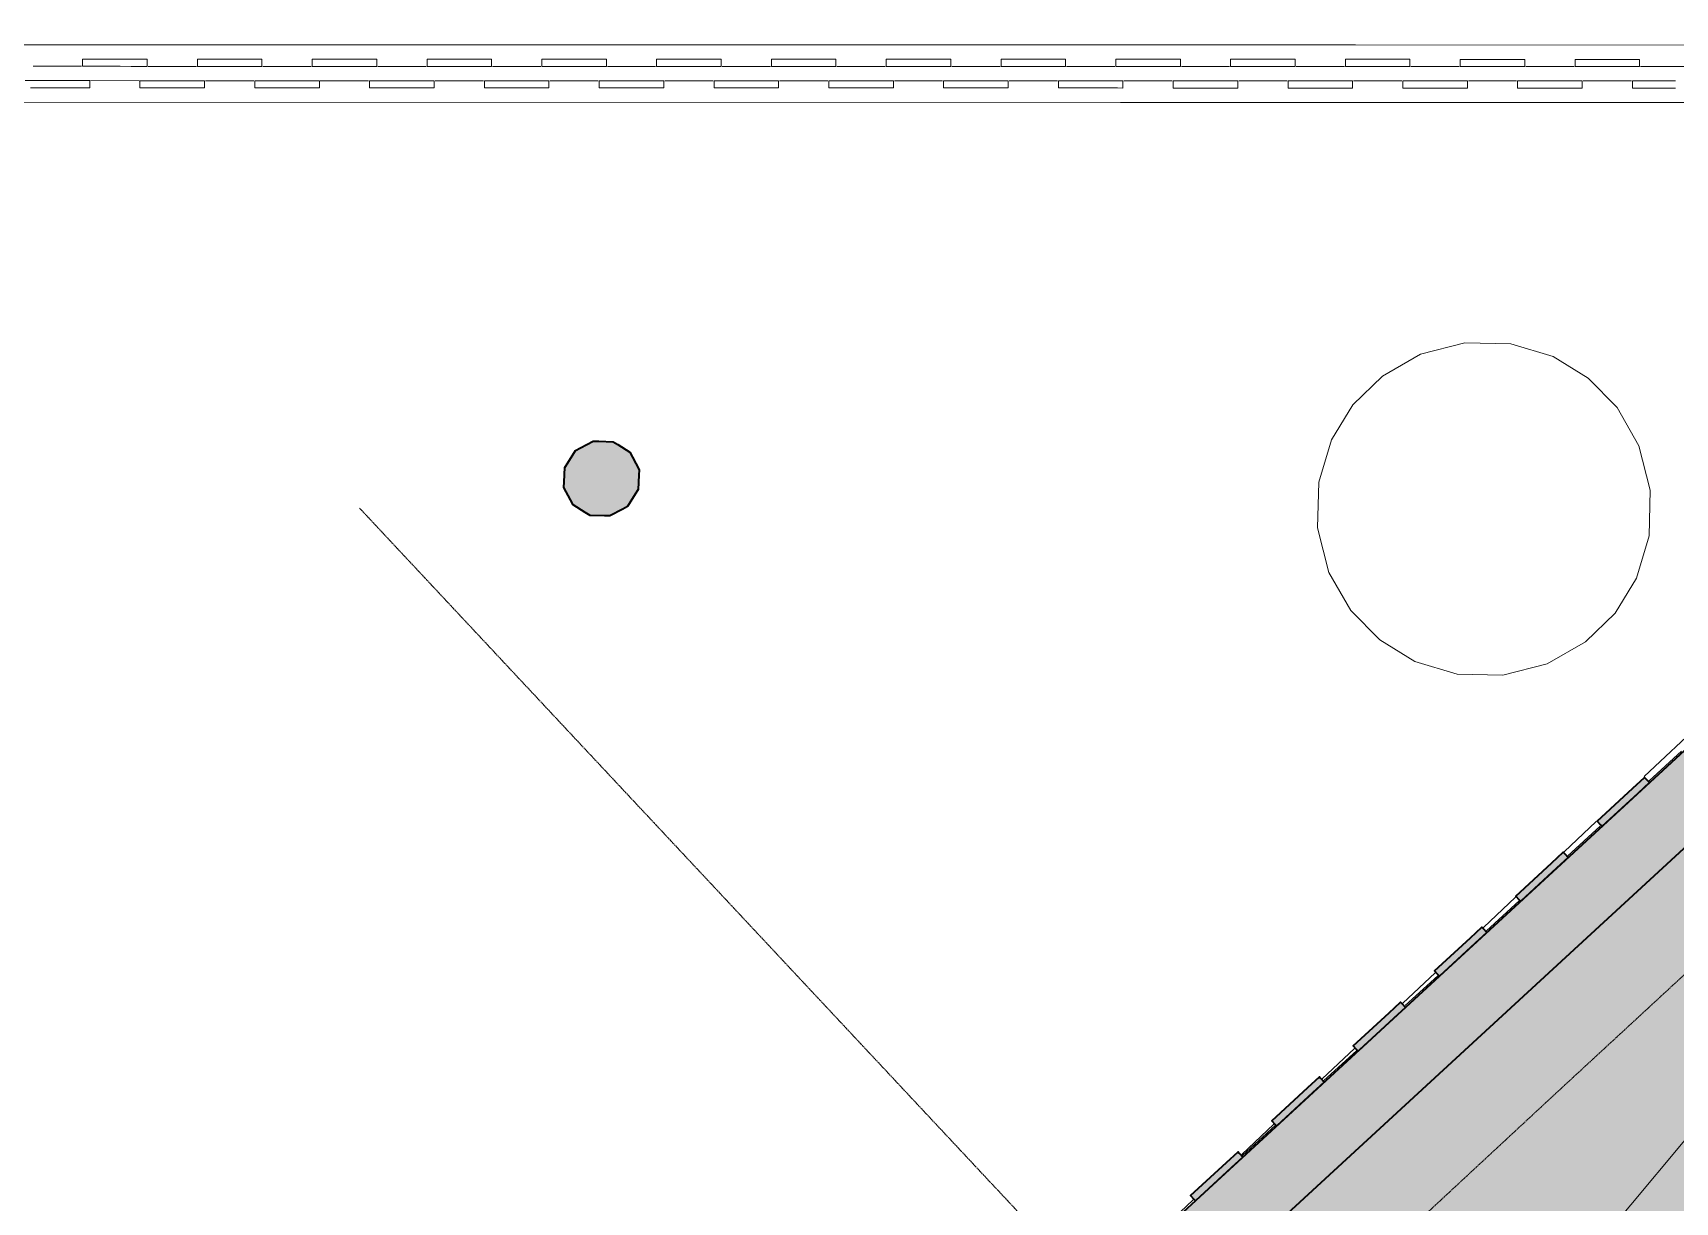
# Model space of a CAD drawing. Header units: millimetres. Extents: x -31757 to 121236, y -27283 to 63658.
# Drawn here: x 60344 to 63777, y 53544 to 55990 of the extents above; entities that cross this region are included whole.
import ezdxf

# ---------------------------------------------------------------- set-up
doc = ezdxf.new("R2010")
doc.units = ezdxf.units.MM
doc.linetypes.add('DASHDOT', pattern=[3.556, 2.54, -0.508, 0, -0.508])
for name, color, linetype, lineweight in [('01_切断（構造・壁）', 7, 'Continuous', 35), ('06_部屋の色', 8, 'Continuous', 0), ('10_見えがかり', 7, 'Continuous', 13), ('40_通り芯', 1, 'DASHDOT', 9), ('50_寸法', 3, 'Continuous', 9)]:
    doc.layers.add(name, color=color, linetype=linetype, lineweight=lineweight)

msp = doc.modelspace()

# ---------------------------------------------------------------- hatches: boundary and pattern name
at = {"layer": '01_切断（構造・壁）'}
for points in [[(56497.7, 55271.1), (56626.1, 55172.7), (56630.8, 55169.1), (56657.2, 55144.4), (56789.2, 55020.4), (56857.9, 54955.9), (57313, 54483.3), (57890, 53884.2), (57918.9, 53854.1), (57977.6, 53793.2), (58347.5, 53409.2), (59709.4, 51994.9), (59778.2, 51923.5), (59993.6, 51699.9), (60202.8, 51482.7), (60203.5, 51481.9), (60203.9, 51481.5), (60252.5, 51431.1), (60252.5, 51431.1), (60252.5, 51431.1), (60257.5, 51425.8), (60318.3, 51362.7), (60382.1, 51296.5), (60382.1, 51296.5), (60389.2, 51289.1), (61245.6, 52101.8), (61800.3, 52628.2), (61999.7, 52817.4), (62486.5, 53279.4), (62568.9, 53357.6), (62635.9, 53419.4), (62652.3, 53434.5), (63662, 54365), (63904.5, 54588.4), (63906.9, 54590.7), (63910.4, 54593.9), (64509.2, 55145.8), (64778.6, 55394.1), (64818.6, 55350.7), (64880.3, 55283.8), (64493, 54926.8), (64012.4, 54483.9), (64006.3, 54478.3), (64006.3, 54478.3), (64006.3, 54478.3), (62754.2, 53324.4), (62737.9, 53309.4), (62671.4, 53248.1), (62635.2, 53213.8), (62589.6, 53170.4), (61903.4, 52519.3), (61547.3, 52181.3), (61349.1, 51993.2), (60493.2, 51181), (59913.2, 50614.1), (59649.3, 50356.3), (59498.3, 50208.7), (58345.5, 49082.2), (58230.7, 48966.6), (58157.7, 48893.2), (58107.1, 48842.3), (58063.8, 48798.7), (58056.3, 48806.1), (57992.9, 48869.2), (57957.4, 48904.4), (58051.5, 48999.2), (58150.4, 49098.7), (58239.9, 49188.7), (59478.9, 50399.5), (59544.6, 50463.7), (60281.9, 51184.2), (60149.6, 51321.6), (60001.8, 51475.1), (59901.1, 51579.6), (59840.8, 51521), (59828.8, 51509.3), (59792.5, 51474.1), (59718.1, 51551.2), (59688.3, 51582), (59719.4, 51612.2), (59774.1, 51665.4), (59778.8, 51669.9), (59797.1, 51687.7), (59563.2, 51930.5), (59562.8, 51930.9), (58038.3, 53514), (58036.5, 53515.8), (57312.9, 54267.2), (57205.8, 54378.4), (56914.6, 54680.8), (56752.4, 54849.1), (56618.5, 54974.9), (56552.3, 55037), (56533.6, 55054.6), (56365.3, 55183.5), (56298.3, 55234.8), (56120.1, 55344.8), (56046.1, 55390.4), (55859.9, 55481), (55831.1, 55495), (55779.6, 55520), (55587.1, 55590.7), (55540.1, 55608), (55501.4, 55622.2), (55304.4, 55672.8), (55214.3, 55695.9), (55071.9, 55717.5), (55014.5, 55726.3), (54991.9, 55729.7), (54921.4, 55740.4), (54717.6, 55750.7), (54707.1, 55751.3), (54664.4, 55753.4), (54646.7, 55754.3), (54621.6, 55755.6), (54528.8, 55755.6), (54489.6, 55755.6), (54464.2, 55755.6), (54449.4, 55755.6), (53615.7, 55755.7), (53595.1, 55755.7), (52480.2, 55755.9), (52403.6, 55755.9), (52231.9, 55755.9), (52089.9, 55755.9), (51416.2, 55756), (51416.2, 55756), (51416.2, 55756), (51416.4, 55906), (53020.9, 55905.8), (53596.4, 55905.7), (54269.5, 55905.6), (54450.7, 55905.6), (54453.1, 55905.6), (54491.5, 55905.6), (54583.8, 55905.6), (54625.4, 55905.6), (54626.3, 55905.5), (54626.3, 55905.5), (54765.2, 55898.5), (54768.9, 55898.3), (54884.7, 55892.5), (54936.4, 55889.9), (55078.6, 55868.3), (55142.5, 55858.5), (55244.4, 55843.1), (55378.6, 55808.6), (55383.6, 55807.3), (55395.3, 55804.3), (55546, 55765.6), (55628.9, 55735.1), (55681, 55716), (55834.5, 55659.6), (55838.4, 55658.2), (55838.4, 55658.2), (55838.4, 55658.2), (55846, 55654.5), (55967.7, 55595.4), (56075.3, 55543), (56118.5, 55522), (56240.8, 55446.5), (56383.5, 55358.5), (56430.7, 55322.3)], [(61591.9, 55112.9), (61597.3, 55102.6), (61611.2, 55076.2), (61610.7, 55064.6), (61609.5, 55034.6), (61603.2, 55024.7), (61587.2, 54999.2), (61576.9, 54993.7), (61550.3, 54979.5), (61538.6, 54979.8), (61508.7, 54980.7), (61498.8, 54986.8), (61473.5, 55002.6), (61468.1, 55012.9), (61454.1, 55039.2), (61454.6, 55050.9), (61455.8, 55080.9), (61462.1, 55090.8), (61478.1, 55116.3), (61488.5, 55121.8), (61515, 55136), (61526.7, 55135.7), (61556.7, 55134.8), (61566.5, 55128.6)], [(63689, 54410.2), (63713.3, 54432.6), (63715.7, 54429.9), (63723.4, 54421.6), (63699.1, 54399.2), (63624.1, 54330.1), (63621.7, 54332.8), (63614, 54341.1)], [(63519, 54253.6), (63543.3, 54276), (63545.8, 54273.3), (63553.4, 54264.9), (63529.2, 54242.6), (63454.2, 54173.4), (63451.7, 54176.1), (63444, 54184.5)], [(63349, 54096.9), (63373.3, 54119.3), (63375.8, 54116.6), (63383.5, 54108.3), (63359.2, 54085.9), (63284.2, 54016.8), (63281.7, 54019.5), (63274, 54027.8)], [(63179, 53940.3), (63203.3, 53962.7), (63205.8, 53960), (63213.5, 53951.6), (63189.2, 53929.3), (63114.2, 53860.2), (63111.7, 53862.8), (63104, 53871.2)], [(63009.1, 53783.7), (63033.3, 53806), (63035.8, 53803.3), (63043.5, 53795), (63019.2, 53772.6), (62944.2, 53703.5), (62941.7, 53706.2), (62934.1, 53714.5)], [(62839.1, 53627), (62863.4, 53649.4), (62865.8, 53646.7), (62873.5, 53638.3), (62849.2, 53616), (62774.2, 53546.9), (62771.8, 53549.5), (62764.1, 53557.9)]]:
    msp.add_hatch(color=7, dxfattribs=at).paths.add_polyline_path(points)
at = {"layer": '06_部屋の色', "true_color": 0xe9dfcf}
h = msp.add_hatch(color=8, dxfattribs=at)
h.paths.add_polyline_path([(41967, 30769.9), (42314.6, 31207.1), (42442.1, 31367.5), (42919.4, 31963.3), (43398.9, 32557.4), (43880.6, 33149.6), (44200.1, 33539.4), (44364.6, 33740.1), (44850.7, 34328.8), (45339, 34915.7), (45829.5, 35500.7), (46124.6, 35850), (46124.6, 35850), (46187.5, 35924.5), (46189.4, 35922.9), (47685.5, 37666.6), (47984.4, 38015), (47986, 38016.8), (48081.6, 38128.3), (48082, 38128.8), (48082, 38128.8), (48096.8, 38145.5), (48132, 38185.3), (48163.8, 38221.3), (48181.6, 38241.4), (49656.3, 39910.2), (49971.3, 40266.5), (49972.9, 40268.4), (50069.9, 40378.2), (50070.1, 40378.4), (50070.1, 40378.4), (50070.1, 40378.4), (50070.1, 40378.4), (50080.6, 40389.9), (50127.9, 40441.9), (50171.4, 40489.7), (51670.7, 42137.1), (51990.9, 42488.8), (51992.5, 42490.6), (52091.3, 42599.2), (52092, 42599.9), (52107, 42615.9), (52194.3, 42709), (52632.9, 43177), (52741.3, 43292.6), (52764.2, 43317.1), (54144.9, 44790.2), (54145, 44790.3), (54145, 44790.3), (54145, 44790.3), (56061.8, 46776.3), (56226.3, 46946.8), (56230.2, 46950.8), (56618.9, 47342), (56654.5, 47377.8), (56650.6, 47381.6), (57157.8, 47894.8), (57696.5, 48435.7), (58061.1, 48798.7), (58063.8, 48795.9), (58320.8, 49054.5), (58346.9, 49080.8), (58347.1, 49080.9), (60377.4, 51065), (60490.8, 51175.8), (60494.6, 51179.5), (60494.6, 51179.5), (60494.6, 51179.5), (60613.4, 51292.3), (60817.3, 51485.7), (60930.2, 51592.9), (60928.6, 51594.6), (61146.4, 51801.3), (61148, 51799.6), (61657.7, 52283.3), (61656.1, 52285), (62561.4, 53144.2), (62563, 53142.5), (62607.4, 53184.6), (62933.8, 52835.9), (62999, 52897.7), (62999, 52897.7), (62999, 52897.7), (62999, 52897.7), (63065.1, 52958.6), (62739, 53307.7), (62783.8, 53349), (62782.2, 53350.7), (64436.6, 54875.3), (64438.2, 54873.6), (64814.7, 55220.6), (64813.1, 55222.3), (64879.7, 55283), (66089.8, 53950.5), (65530.5, 53440.7), (64973.1, 52928.8), (64417.6, 52414.9), (63901.5, 51933.8), (63312.5, 51380.9), (62762.8, 50860.8), (62215, 50338.6), (61741.6, 49884), (61125.3, 49288.2), (60583.5, 48760), (60043.5, 48229.8), (59613.5, 47804.2), (58969.6, 47163.3), (58435.6, 46627), (57903.7, 46088.8), (57514.5, 45692.1), (57514.5, 45692.1), (57373.7, 45548.6), (56845.7, 45006.5), (56319.8, 44462.4), (55795.9, 43916.3), (55448, 43550.9), (55448, 43550.9), (55274, 43368.3), (54754.2, 42818.3), (54236.4, 42266.4), (53720.7, 41712.6), (53416.5, 41383.5), (53207, 41156.9), (52695.5, 40599.3), (52186, 40039.7), (51678.5, 39478.3), (51412.1, 39181.3), (51173.2, 38915), (50670, 38349.8), (50168.8, 37782.8), (49669.8, 37213.9), (49441.5, 36951.6), (49172.9, 36643.1), (48678.2, 36070.5), (48185.5, 35496.1), (47695.1, 34919.8), (47499.2, 34687.9), (47206.7, 34341.7), (46720.5, 33761.8), (46236.5, 33180.1), (45754.6, 32596.6), (45594.7, 32401.5), (45274.9, 32011.3), (44797.4, 31424.2), (44322.1, 30835.3), (43849, 30244.7), (43725.8, 30089.7), (43378.1, 29652.3), (43230, 29464.6), (42762.1, 29834.3), (42719.6, 29861.2), (42671.4, 29880.8), (42618.5, 29894.4), (42561.8, 29903), (42502.3, 29908.1), (42440.8, 29910.8), (42316.3, 29914), (42255.1, 29917.1), (42191.6, 29917.1), (42122.8, 29910.5), (42050.8, 29899.7), (41904.4, 29875.1), (41833.8, 29866.1), (41767.4, 29862.5), (41707.2, 29866.6), (41654.9, 29881), (41607.5, 29901.7), (41560.8, 29923.2), (41515.3, 29946.1), (41471, 29970.7), (41428.5, 29997.5), (41387.9, 30026.5), (40498.9, 28893.5), (41023.5, 29569.3), (41494.1, 30170.5)])
h.paths.add_polyline_path([(46390.4, 35759.4), (46284.4, 35849), (46279.2, 35843), (46218.2, 35770.8), (46335.8, 35671.4), (46341.8, 35678.4), (46402, 35749.6)], flags=0)
msp.add_hatch(color=8, dxfattribs=at).paths.add_polyline_path([(62999, 52897.7), (63065.1, 52958.6), (62738.1, 53308.6), (64813.8, 55221.5), (65135.9, 54867.1), (65202, 54928), (65497.8, 54602.3), (63299.5, 52576.4)])

# ---------------------------------------------------------------- linework, layer by layer
at = {"layer": '01_切断（構造・壁）'}
for points in [[(61591.9, 55112.9), (61597.3, 55102.6), (61611.2, 55076.2), (61610.7, 55064.6), (61609.5, 55034.6), (61603.2, 55024.7), (61587.2, 54999.2), (61576.9, 54993.7), (61550.3, 54979.5), (61538.6, 54979.8), (61508.7, 54980.7), (61498.8, 54986.8), (61473.5, 55002.6), (61468.1, 55012.9), (61454.1, 55039.2), (61454.6, 55050.9), (61455.8, 55080.9), (61462.1, 55090.8), (61478.1, 55116.3), (61488.5, 55121.8), (61515, 55136), (61526.7, 55135.7), (61556.7, 55134.8), (61566.5, 55128.6), (61591.9, 55112.9)], [(60318.3, 51362.7), (60382.1, 51296.5), (60382.1, 51296.5), (60389.2, 51289.1), (61245.6, 52101.8), (61800.3, 52628.2), (61999.7, 52817.4), (62486.5, 53279.4), (62568.9, 53357.6), (62635.9, 53419.4), (62652.3, 53434.5), (63662, 54365), (63904.5, 54588.4)], [(64006.3, 54478.3), (62754.2, 53324.4), (62737.9, 53309.4), (62671.4, 53248.1), (62635.2, 53213.8), (62589.6, 53170.4), (61903.4, 52519.3), (61547.3, 52181.3), (61349.1, 51993.2), (60493.2, 51181), (59913.2, 50614.1)], [(63689, 54410.2), (63713.3, 54432.6), (63715.7, 54429.9), (63723.4, 54421.6), (63699.1, 54399.2), (63624.1, 54330.1), (63621.7, 54332.8), (63614, 54341.1), (63689, 54410.2)], [(63519, 54253.6), (63543.3, 54276), (63545.8, 54273.3), (63553.4, 54264.9), (63529.2, 54242.6), (63454.2, 54173.4), (63451.7, 54176.1), (63444, 54184.5), (63519, 54253.6)], [(63349, 54096.9), (63373.3, 54119.3), (63375.8, 54116.6), (63383.5, 54108.3), (63359.2, 54085.9), (63284.2, 54016.8), (63281.7, 54019.5), (63274, 54027.8), (63349, 54096.9)], [(63179, 53940.3), (63203.3, 53962.7), (63205.8, 53960), (63213.5, 53951.6), (63189.2, 53929.3), (63114.2, 53860.2), (63111.7, 53862.8), (63104, 53871.2), (63179, 53940.3)], [(63009.1, 53783.7), (63033.3, 53806), (63035.8, 53803.3), (63043.5, 53795), (63019.2, 53772.6), (62944.2, 53703.5), (62941.7, 53706.2), (62934.1, 53714.5), (63009.1, 53783.7)], [(62839.1, 53627), (62863.4, 53649.4), (62865.8, 53646.7), (62873.5, 53638.3), (62849.2, 53616), (62774.2, 53546.9), (62771.8, 53549.5), (62764.1, 53557.9), (62839.1, 53627)]]:
    msp.add_lwpolyline(points, dxfattribs=at)
at = {"layer": '10_見えがかり'}
for points in [[(60030.2, 56904.9), (60799.8, 56904.8), (62339.1, 56904.6), (63108.7, 56904.5), (63878.4, 56904.4), (63878.4, 56826), (63878.3, 56747.7), (63878.3, 56669.4), (63878.3, 56591), (63878.3, 56512.7), (63878.3, 56434.4), (63878.3, 56356), (63878.3, 56277.7), (63878.3, 56199.4), (63878.3, 56121), (63878.2, 55964.4), (63108.6, 55964.5), (61569.3, 55964.7), (60799.7, 55964.8), (60030, 55964.9)], [(60447.8, 55927.4), (60447.8, 55929.9), (60447.8, 55931.1), (60447.8, 55932.4), (60447.8, 55933.6), (60447.8, 55934.9), (60459, 55934.9), (60470.3, 55934.9), (60492.8, 55934.9), (60504, 55934.9), (60515.3, 55934.9), (60537.8, 55934.9), (60549, 55934.8), (60560.3, 55934.8), (60571.5, 55934.8), (60582.8, 55934.8), (60582.8, 55933.6), (60582.8, 55931.1), (60582.8, 55929.8), (60582.8, 55928.6), (60582.8, 55924.8), (60582.8, 55923.6), (60582.8, 55922.3), (60582.8, 55921.1), (60582.8, 55919.8), (60571.5, 55919.8), (60549, 55919.8), (60526.5, 55919.9), (60515.3, 55919.9), (60504, 55919.9), (60492.8, 55919.9), (60481.5, 55919.9), (60470.3, 55919.9), (60447.8, 55919.9), (60447.8, 55921.1), (60447.8, 55923.6), (60447.8, 55924.9), (60447.8, 55926.1), (60447.8, 55927.4)], [(60687.8, 55928.6), (60687.8, 55929.8), (60687.8, 55931.1), (60687.8, 55933.6), (60687.8, 55934.8), (60699, 55934.8), (60710.3, 55934.8), (60732.8, 55934.8), (60744, 55934.8), (60766.5, 55934.8), (60777.8, 55934.8), (60789, 55934.8), (60800.3, 55934.8), (60811.5, 55934.8), (60822.8, 55934.8), (60822.8, 55933.6), (60822.8, 55929.8), (60822.8, 55928.6), (60822.8, 55926.1), (60822.8, 55924.8), (60822.8, 55921.1), (60822.8, 55919.8), (60811.5, 55919.8), (60789, 55919.8), (60766.5, 55919.8), (60732.8, 55919.8), (60721.5, 55919.8), (60710.3, 55919.8), (60699, 55919.8), (60687.8, 55919.8), (60687.8, 55923.6), (60687.8, 55924.8), (60687.8, 55926.1), (60687.8, 55928.6)], [(60927.8, 55919.8), (60927.8, 55922.3), (60927.8, 55923.5), (60927.8, 55924.8), (60927.8, 55926), (60927.8, 55933.5), (60927.8, 55934.8), (60939, 55934.8), (60961.5, 55934.8), (60972.8, 55934.8), (60984, 55934.8), (61006.5, 55934.8), (61017.8, 55934.8), (61029, 55934.8), (61051.5, 55934.8), (61062.8, 55934.8), (61062.8, 55933.5), (61062.8, 55932.3), (61062.8, 55927.3), (61062.8, 55926), (61062.8, 55923.5), (61062.8, 55922.3), (61062.8, 55921), (61062.8, 55919.8), (61051.5, 55919.8), (61040.3, 55919.8), (61017.8, 55919.8), (61006.5, 55919.8), (60995.3, 55919.8), (60984, 55919.8), (60972.8, 55919.8), (60961.5, 55919.8), (60950.3, 55919.8), (60939, 55919.8), (60927.8, 55919.8)], [(61167.8, 55919.8), (61167.8, 55922.3), (61167.8, 55923.5), (61167.8, 55926), (61167.8, 55932.3), (61167.8, 55933.5), (61167.8, 55934.8), (61179, 55934.8), (61201.5, 55934.8), (61212.8, 55934.8), (61224, 55934.8), (61235.3, 55934.7), (61257.8, 55934.7), (61269, 55934.7), (61291.5, 55934.7), (61302.8, 55934.7), (61302.8, 55932.2), (61302.8, 55931), (61302.8, 55929.7), (61302.8, 55928.5), (61302.8, 55927.2), (61302.8, 55923.5), (61302.8, 55922.2), (61302.8, 55919.7), (61291.5, 55919.7), (61280.3, 55919.7), (61269, 55919.7), (61246.5, 55919.7), (61235.3, 55919.7), (61224, 55919.8), (61212.8, 55919.8), (61201.5, 55919.8), (61190.3, 55919.8), (61179, 55919.8), (61167.8, 55919.8)], [(61407.8, 55919.7), (61407.8, 55922.2), (61407.8, 55923.5), (61407.8, 55924.7), (61407.8, 55928.5), (61407.8, 55929.7), (61407.8, 55931), (61407.8, 55932.2), (61407.8, 55933.5), (61407.8, 55934.7), (61419, 55934.7), (61430.3, 55934.7), (61441.5, 55934.7), (61452.8, 55934.7), (61464, 55934.7), (61486.5, 55934.7), (61509, 55934.7), (61531.5, 55934.7), (61542.8, 55934.7), (61542.8, 55933.5), (61542.8, 55932.2), (61542.8, 55931), (61542.8, 55928.5), (61542.8, 55927.2), (61542.8, 55923.5), (61542.8, 55922.2), (61542.8, 55921), (61542.8, 55919.7), (61531.5, 55919.7), (61520.3, 55919.7), (61509, 55919.7), (61486.5, 55919.7), (61475.3, 55919.7), (61464, 55919.7), (61452.8, 55919.7), (61441.5, 55919.7), (61430.3, 55919.7), (61419, 55919.7), (61407.8, 55919.7)], [(61647.8, 55927.2), (61647.8, 55928.4), (61647.8, 55929.7), (61647.8, 55930.9), (61647.8, 55932.2), (61647.8, 55934.7), (61659, 55934.7), (61681.5, 55934.7), (61692.8, 55934.7), (61704, 55934.7), (61715.3, 55934.7), (61726.5, 55934.7), (61737.8, 55934.7), (61749, 55934.7), (61771.5, 55934.7), (61782.8, 55934.7), (61782.8, 55933.4), (61782.8, 55932.2), (61782.8, 55925.9), (61782.8, 55924.7), (61782.8, 55922.2), (61782.8, 55920.9), (61782.8, 55919.7), (61760.3, 55919.7), (61749, 55919.7), (61737.8, 55919.7), (61726.5, 55919.7), (61704, 55919.7), (61692.8, 55919.7), (61681.5, 55919.7), (61670.3, 55919.7), (61659, 55919.7), (61647.8, 55919.7), (61647.8, 55922.2), (61647.8, 55923.4), (61647.8, 55924.7), (61647.8, 55927.2)], [(61887.8, 55927.2), (61887.8, 55928.4), (61887.8, 55929.7), (61887.8, 55930.9), (61887.8, 55932.2), (61887.8, 55933.4), (61887.8, 55934.7), (61899, 55934.7), (61921.5, 55934.7), (61944, 55934.6), (61955.3, 55934.6), (61977.8, 55934.6), (61989, 55934.6), (62000.3, 55934.6), (62011.5, 55934.6), (62022.8, 55934.6), (62022.8, 55933.4), (62022.8, 55932.1), (62022.8, 55930.9), (62022.8, 55929.6), (62022.8, 55928.4), (62022.8, 55925.9), (62022.8, 55924.6), (62022.8, 55922.1), (62022.8, 55920.9), (62022.8, 55919.6), (62011.5, 55919.6), (62000.3, 55919.6), (61989, 55919.6), (61977.8, 55919.6), (61955.3, 55919.6), (61932.8, 55919.6), (61921.5, 55919.7), (61910.3, 55919.7), (61899, 55919.7), (61887.8, 55919.7), (61887.8, 55920.9), (61887.8, 55922.2), (61887.8, 55923.4), (61887.8, 55924.7), (61887.8, 55927.2)], [(62127.8, 55930.9), (62127.8, 55932.1), (62127.8, 55933.4), (62127.8, 55934.6), (62139, 55934.6), (62150.3, 55934.6), (62161.5, 55934.6), (62172.8, 55934.6), (62184, 55934.6), (62206.5, 55934.6), (62217.8, 55934.6), (62229, 55934.6), (62240.3, 55934.6), (62251.5, 55934.6), (62262.8, 55934.6), (62262.8, 55932.1), (62262.8, 55930.9), (62262.8, 55927.1), (62262.8, 55925.9), (62262.8, 55923.4), (62262.8, 55922.1), (62262.8, 55919.6), (62251.5, 55919.6), (62240.3, 55919.6), (62229, 55919.6), (62217.8, 55919.6), (62195.3, 55919.6), (62184, 55919.6), (62172.8, 55919.6), (62161.5, 55919.6), (62150.3, 55919.6), (62139, 55919.6), (62127.8, 55919.6), (62127.8, 55920.9), (62127.8, 55922.1), (62127.8, 55925.9), (62127.8, 55930.9)], [(62367.8, 55927.1), (62367.8, 55932.1), (62367.8, 55933.3), (62367.8, 55934.6), (62379, 55934.6), (62390.3, 55934.6), (62401.5, 55934.6), (62412.8, 55934.6), (62424, 55934.6), (62435.3, 55934.6), (62457.8, 55934.6), (62469, 55934.6), (62480.3, 55934.6), (62491.5, 55934.6), (62502.8, 55934.6), (62502.8, 55933.3), (62502.8, 55930.8), (62502.8, 55929.6), (62502.8, 55928.3), (62502.8, 55927.1), (62502.8, 55925.8), (62502.8, 55924.6), (62502.8, 55923.3), (62502.8, 55922.1), (62502.8, 55920.8), (62502.8, 55919.6), (62491.5, 55919.6), (62469, 55919.6), (62446.5, 55919.6), (62435.3, 55919.6), (62424, 55919.6), (62412.8, 55919.6), (62401.5, 55919.6), (62390.3, 55919.6), (62367.8, 55919.6), (62367.8, 55920.8), (62367.8, 55922.1), (62367.8, 55923.3), (62367.8, 55925.8), (62367.8, 55927.1)], [(62607.8, 55927.1), (62607.8, 55928.3), (62607.8, 55930.8), (62607.8, 55932.1), (62607.8, 55934.6), (62619, 55934.5), (62630.3, 55934.5), (62641.5, 55934.5), (62652.8, 55934.5), (62664, 55934.5), (62675.3, 55934.5), (62686.5, 55934.5), (62697.8, 55934.5), (62709, 55934.5), (62720.3, 55934.5), (62731.5, 55934.5), (62742.8, 55934.5), (62742.8, 55933.3), (62742.8, 55932), (62742.8, 55930.8), (62742.8, 55929.5), (62742.8, 55928.3), (62742.8, 55925.8), (62742.8, 55924.5), (62742.8, 55920.8), (62742.8, 55919.5), (62731.5, 55919.5), (62720.3, 55919.5), (62709, 55919.5), (62697.8, 55919.5), (62675.3, 55919.5), (62652.8, 55919.5), (62641.5, 55919.5), (62630.3, 55919.5), (62607.8, 55919.6), (62607.8, 55922.1), (62607.8, 55923.3), (62607.8, 55927.1)], [(62847.8, 55927), (62847.8, 55928.3), (62847.8, 55929.5), (62847.8, 55930.8), (62847.8, 55932), (62847.8, 55934.5), (62870.3, 55934.5), (62881.5, 55934.5), (62892.8, 55934.5), (62904, 55934.5), (62926.5, 55934.5), (62937.8, 55934.5), (62960.3, 55934.5), (62971.5, 55934.5), (62982.8, 55934.5), (62982.8, 55933.2), (62982.8, 55932), (62982.8, 55929.5), (62982.8, 55928.2), (62982.8, 55925.7), (62982.8, 55924.5), (62982.8, 55923.2), (62982.8, 55922), (62982.8, 55920.7), (62982.8, 55919.5), (62971.5, 55919.5), (62937.8, 55919.5), (62915.3, 55919.5), (62904, 55919.5), (62892.8, 55919.5), (62881.5, 55919.5), (62870.3, 55919.5), (62859, 55919.5), (62847.8, 55919.5), (62847.8, 55922), (62847.8, 55923.3), (62847.8, 55925.8), (62847.8, 55927)], [(63087.8, 55919.5), (63087.8, 55922), (63087.8, 55923.2), (63087.8, 55924.5), (63087.8, 55925.7), (63087.8, 55928.2), (63087.8, 55929.5), (63087.8, 55930.7), (63087.8, 55933.2), (63087.8, 55934.5), (63099, 55934.5), (63132.8, 55934.5), (63144, 55934.5), (63166.5, 55934.5), (63177.8, 55934.5), (63211.5, 55934.5), (63222.8, 55934.5), (63222.8, 55933.2), (63222.8, 55932), (63222.8, 55929.5), (63222.8, 55928.2), (63222.8, 55927), (63222.8, 55925.7), (63222.8, 55923.2), (63222.8, 55922), (63222.8, 55920.7), (63222.8, 55919.5), (63211.5, 55919.5), (63200.3, 55919.5), (63189, 55919.5), (63177.8, 55919.5), (63166.5, 55919.5), (63155.3, 55919.5), (63144, 55919.5), (63132.8, 55919.5), (63110.3, 55919.5), (63099, 55919.5), (63087.8, 55919.5)], [(63327.8, 55919.4), (63327.8, 55921.9), (63327.8, 55923.2), (63327.8, 55924.4), (63327.8, 55925.7), (63327.8, 55926.9), (63327.8, 55928.2), (63327.8, 55929.4), (63327.8, 55933.2), (63327.8, 55934.4), (63339, 55934.4), (63361.5, 55934.4), (63372.8, 55934.4), (63395.3, 55934.4), (63417.8, 55934.4), (63429, 55934.4), (63440.3, 55934.4), (63451.5, 55934.4), (63462.8, 55934.4), (63462.8, 55933.2), (63462.8, 55931.9), (63462.8, 55930.7), (63462.8, 55929.4), (63462.8, 55926.9), (63462.8, 55925.7), (63462.8, 55924.4), (63462.8, 55921.9), (63462.8, 55920.7), (63462.8, 55919.4), (63451.5, 55919.4), (63440.3, 55919.4), (63429, 55919.4), (63417.8, 55919.4), (63406.5, 55919.4), (63384, 55919.4), (63372.8, 55919.4), (63361.5, 55919.4), (63350.3, 55919.4), (63339, 55919.4), (63327.8, 55919.4)], [(63567.8, 55926.9), (63567.8, 55928.2), (63567.8, 55929.4), (63567.8, 55930.7), (63567.8, 55931.9), (63567.8, 55934.4), (63579, 55934.4), (63601.5, 55934.4), (63612.8, 55934.4), (63635.3, 55934.4), (63646.5, 55934.4), (63657.8, 55934.4), (63669, 55934.4), (63691.5, 55934.4), (63702.8, 55934.4), (63702.8, 55933.1), (63702.8, 55931.9), (63702.8, 55926.9), (63702.8, 55925.6), (63702.8, 55923.1), (63702.8, 55921.9), (63702.8, 55919.4), (63691.5, 55919.4), (63680.3, 55919.4), (63669, 55919.4), (63657.8, 55919.4), (63646.5, 55919.4), (63635.3, 55919.4), (63612.8, 55919.4), (63579, 55919.4), (63567.8, 55919.4), (63567.8, 55920.7), (63567.8, 55921.9), (63567.8, 55924.4), (63567.8, 55925.7), (63567.8, 55926.9)], [(60344.8, 55919.9), (60445.8, 55919.9)], [(60584.8, 55919.8), (60685.8, 55919.8)], [(60824.8, 55919.8), (60872.9, 55919.8), (60925.8, 55919.8)], [(61064.8, 55919.8), (61165.8, 55919.8)], [(61304.8, 55919.7), (61405.8, 55919.7)], [(61544.8, 55919.7), (61645.8, 55919.7)], [(61784.8, 55919.7), (61885.8, 55919.7)], [(62024.8, 55919.6), (62125.8, 55919.6)], [(62264.8, 55919.6), (62365.8, 55919.6)], [(62504.8, 55919.6), (62605.8, 55919.6)], [(62744.8, 55919.5), (62845.8, 55919.5)], [(62984.8, 55919.5), (63085.8, 55919.5)], [(63224.8, 55919.5), (63325.8, 55919.4)], [(63464.8, 55919.4), (63565.8, 55919.4)], [(63704.8, 55919.4), (63805.8, 55919.4)], [(60327.8, 55889.9), (60350.3, 55889.9), (60372.8, 55889.9), (60395.3, 55889.9), (60406.5, 55889.9), (60429, 55889.9), (60440.3, 55889.9), (60462.8, 55889.9), (60462.8, 55888.6), (60462.8, 55887.4), (60462.8, 55882.4), (60462.8, 55881.1), (60462.8, 55879.9), (60462.8, 55878.6), (60462.8, 55876.1), (60462.8, 55874.9), (60451.5, 55874.9), (60440.3, 55874.9), (60429, 55874.9), (60417.8, 55874.9), (60395.3, 55874.9), (60384, 55874.9), (60372.8, 55874.9), (60361.5, 55874.9), (60339, 55874.9)], [(60565.8, 55889.8), (60464.8, 55889.9)], [(60567.8, 55887.3), (60567.8, 55888.6), (60567.8, 55889.8), (60579, 55889.8), (60601.5, 55889.8), (60624, 55889.8), (60635.3, 55889.8), (60646.5, 55889.8), (60680.3, 55889.8), (60702.8, 55889.8), (60702.8, 55887.3), (60702.8, 55886.1), (60702.8, 55881.1), (60702.8, 55879.8), (60702.8, 55878.6), (60702.8, 55877.3), (60702.8, 55876.1), (60702.8, 55874.8), (60691.5, 55874.8), (60669, 55874.8), (60657.8, 55874.8), (60646.5, 55874.8), (60635.3, 55874.8), (60624, 55874.8), (60612.8, 55874.8), (60601.5, 55874.8), (60579, 55874.8), (60567.8, 55874.8), (60567.8, 55877.3), (60567.8, 55878.6), (60567.8, 55879.8), (60567.8, 55881.1), (60567.8, 55887.3)], [(60805.8, 55889.8), (60704.8, 55889.8)], [(60807.8, 55882.3), (60807.8, 55883.6), (60807.8, 55884.8), (60807.8, 55886.1), (60807.8, 55887.3), (60807.8, 55888.6), (60807.8, 55889.8), (60819, 55889.8), (60830.3, 55889.8), (60841.5, 55889.8), (60852.8, 55889.8), (60864, 55889.8), (60875.3, 55889.8), (60897.8, 55889.8), (60909, 55889.8), (60920.3, 55889.8), (60931.5, 55889.8), (60942.8, 55889.8), (60942.8, 55888.5), (60942.8, 55884.8), (60942.8, 55883.5), (60942.8, 55881), (60942.8, 55879.8), (60942.8, 55876), (60942.8, 55874.8), (60931.5, 55874.8), (60920.3, 55874.8), (60909, 55874.8), (60897.8, 55874.8), (60886.5, 55874.8), (60875.3, 55874.8), (60864, 55874.8), (60852.8, 55874.8), (60841.5, 55874.8), (60830.3, 55874.8), (60819, 55874.8), (60807.8, 55874.8), (60807.8, 55876.1), (60807.8, 55877.3), (60807.8, 55878.6), (60807.8, 55882.3)], [(61045.8, 55889.8), (60944.8, 55889.8)], [(61047.8, 55874.8), (61047.8, 55877.3), (61047.8, 55878.5), (61047.8, 55881), (61047.8, 55886), (61047.8, 55887.3), (61047.8, 55888.5), (61047.8, 55889.8), (61059, 55889.8), (61070.3, 55889.8), (61081.5, 55889.8), (61092.8, 55889.8), (61104, 55889.8), (61126.5, 55889.8), (61137.8, 55889.8), (61149, 55889.8), (61171.5, 55889.8), (61182.8, 55889.8), (61182.8, 55888.5), (61182.8, 55887.3), (61182.8, 55886), (61182.8, 55883.5), (61182.8, 55882.3), (61182.8, 55878.5), (61182.8, 55877.3), (61182.8, 55876), (61182.8, 55874.8), (61171.5, 55874.8), (61137.8, 55874.8), (61126.5, 55874.8), (61104, 55874.8), (61092.8, 55874.8), (61081.5, 55874.8), (61070.3, 55874.8), (61059, 55874.8), (61047.8, 55874.8)], [(61285.8, 55889.7), (61184.8, 55889.8)], [(61287.8, 55874.7), (61287.8, 55877.2), (61287.8, 55878.5), (61287.8, 55879.7), (61287.8, 55881), (61287.8, 55883.5), (61287.8, 55884.7), (61287.8, 55886), (61287.8, 55888.5), (61287.8, 55889.7), (61299, 55889.7), (61321.5, 55889.7), (61344, 55889.7), (61355.3, 55889.7), (61366.5, 55889.7), (61389, 55889.7), (61400.3, 55889.7), (61411.5, 55889.7), (61422.8, 55889.7), (61422.8, 55887.2), (61422.8, 55886), (61422.8, 55884.7), (61422.8, 55882.2), (61422.8, 55881), (61422.8, 55879.7), (61422.8, 55878.5), (61422.8, 55874.7), (61411.5, 55874.7), (61377.8, 55874.7), (61366.5, 55874.7), (61344, 55874.7), (61332.8, 55874.7), (61299, 55874.7), (61287.8, 55874.7)], [(61525.8, 55889.7), (61424.8, 55889.7)], [(61527.8, 55874.7), (61527.8, 55877.2), (61527.8, 55879.7), (61527.8, 55881), (61527.8, 55883.5), (61527.8, 55884.7), (61527.8, 55886), (61527.8, 55887.2), (61527.8, 55888.5), (61527.8, 55889.7), (61539, 55889.7), (61550.3, 55889.7), (61561.5, 55889.7), (61584, 55889.7), (61595.3, 55889.7), (61606.5, 55889.7), (61617.8, 55889.7), (61629, 55889.7), (61640.3, 55889.7), (61651.5, 55889.7), (61662.8, 55889.7), (61662.8, 55888.4), (61662.8, 55887.2), (61662.8, 55885.9), (61662.8, 55882.2), (61662.8, 55880.9), (61662.8, 55878.4), (61662.8, 55877.2), (61662.8, 55875.9), (61662.8, 55874.7), (61651.5, 55874.7), (61629, 55874.7), (61617.8, 55874.7), (61595.3, 55874.7), (61572.8, 55874.7), (61561.5, 55874.7), (61550.3, 55874.7), (61539, 55874.7), (61527.8, 55874.7)], [(61765.8, 55889.7), (61664.8, 55889.7)], [(61767.8, 55882.2), (61767.8, 55887.2), (61767.8, 55888.4), (61767.8, 55889.7), (61779, 55889.7), (61790.3, 55889.7), (61801.5, 55889.7), (61824, 55889.7), (61835.3, 55889.7), (61857.8, 55889.7), (61869, 55889.7), (61891.5, 55889.7), (61902.8, 55889.7), (61902.8, 55888.4), (61902.8, 55887.2), (61902.8, 55885.9), (61902.8, 55884.7), (61902.8, 55883.4), (61902.8, 55878.4), (61902.8, 55877.2), (61902.8, 55874.7), (61891.5, 55874.7), (61869, 55874.7), (61857.8, 55874.7), (61846.5, 55874.7), (61835.3, 55874.7), (61824, 55874.7), (61812.8, 55874.7), (61801.5, 55874.7), (61790.3, 55874.7), (61779, 55874.7), (61767.8, 55874.7), (61767.8, 55875.9), (61767.8, 55877.2), (61767.8, 55880.9), (61767.8, 55882.2)], [(62005.8, 55889.6), (61904.8, 55889.7)], [(62007.8, 55882.1), (62007.8, 55883.4), (62007.8, 55884.6), (62007.8, 55885.9), (62007.8, 55887.1), (62007.8, 55889.6), (62019, 55889.6), (62030.3, 55889.6), (62052.8, 55889.6), (62075.3, 55889.6), (62086.5, 55889.6), (62097.8, 55889.6), (62109, 55889.6), (62120.3, 55889.6), (62131.5, 55889.6), (62142.8, 55889.6), (62142.8, 55888.4), (62142.8, 55887.1), (62142.8, 55884.6), (62142.8, 55883.4), (62142.8, 55877.1), (62142.8, 55875.9), (62142.8, 55874.6), (62131.5, 55874.6), (62120.3, 55874.6), (62109, 55874.6), (62097.8, 55874.6), (62075.3, 55874.6), (62064, 55874.6), (62030.3, 55874.6), (62019, 55874.6), (62007.8, 55874.6), (62007.8, 55877.1), (62007.8, 55878.4), (62007.8, 55879.6), (62007.8, 55880.9), (62007.8, 55882.1)], [(62245.8, 55889.6), (62144.8, 55889.6)], [(62247.8, 55883.4), (62247.8, 55884.6), (62247.8, 55885.9), (62247.8, 55887.1), (62247.8, 55889.6), (62270.3, 55889.6), (62292.8, 55889.6), (62315.3, 55889.6), (62337.8, 55889.6), (62349, 55889.6), (62371.5, 55889.6), (62382.8, 55889.6), (62382.8, 55888.3), (62382.8, 55887.1), (62382.8, 55885.8), (62382.8, 55883.3), (62382.8, 55882.1), (62382.8, 55880.8), (62382.8, 55877.1), (62382.8, 55875.8), (62382.8, 55874.6), (62371.5, 55874.6), (62349, 55874.6), (62337.8, 55874.6), (62326.5, 55874.6), (62315.3, 55874.6), (62304, 55874.6), (62292.8, 55874.6), (62281.5, 55874.6), (62270.3, 55874.6), (62259, 55874.6), (62247.8, 55874.6), (62247.8, 55875.9), (62247.8, 55877.1), (62247.8, 55878.4), (62247.8, 55879.6), (62247.8, 55880.9), (62247.8, 55883.4)], [(62485.8, 55889.6), (62430.4, 55889.6), (62384.8, 55889.6)], [(62487.8, 55883.3), (62487.8, 55884.6), (62487.8, 55885.8), (62487.8, 55887.1), (62487.8, 55888.3), (62487.8, 55889.6), (62499, 55889.6), (62510.3, 55889.6), (62521.5, 55889.6), (62532.8, 55889.6), (62544, 55889.6), (62566.5, 55889.6), (62577.8, 55889.6), (62589, 55889.6), (62600.3, 55889.6), (62611.5, 55889.6), (62622.8, 55889.5), (62622.8, 55888.3), (62622.8, 55887), (62622.8, 55885.8), (62622.8, 55878.3), (62622.8, 55877), (62622.8, 55875.8), (62622.8, 55874.5), (62611.5, 55874.6), (62600.3, 55874.6), (62589, 55874.6), (62577.8, 55874.6), (62566.5, 55874.6), (62544, 55874.6), (62532.8, 55874.6), (62510.3, 55874.6), (62499, 55874.6), (62487.8, 55874.6), (62487.8, 55875.8), (62487.8, 55877.1), (62487.8, 55879.6), (62487.8, 55880.8), (62487.8, 55883.3)], [(62725.8, 55889.5), (62624.8, 55889.5)], [(62727.8, 55882), (62727.8, 55884.5), (62727.8, 55885.8), (62727.8, 55887), (62727.8, 55888.3), (62727.8, 55889.5), (62739, 55889.5), (62750.3, 55889.5), (62761.5, 55889.5), (62772.8, 55889.5), (62784, 55889.5), (62806.5, 55889.5), (62817.8, 55889.5), (62829, 55889.5), (62840.3, 55889.5), (62851.5, 55889.5), (62862.8, 55889.5), (62862.8, 55888.3), (62862.8, 55885.8), (62862.8, 55882), (62862.8, 55880.8), (62862.8, 55878.3), (62862.8, 55875.8), (62862.8, 55874.5), (62851.5, 55874.5), (62840.3, 55874.5), (62829, 55874.5), (62817.8, 55874.5), (62806.5, 55874.5), (62795.3, 55874.5), (62784, 55874.5), (62772.8, 55874.5), (62761.5, 55874.5), (62750.3, 55874.5), (62727.8, 55874.5), (62727.8, 55877), (62727.8, 55878.3), (62727.8, 55879.5), (62727.8, 55880.8), (62727.8, 55882)], [(62965.8, 55889.5), (62864.8, 55889.5)], [(62967.8, 55883.2), (62967.8, 55884.5), (62967.8, 55885.7), (62967.8, 55887), (62967.8, 55888.2), (62967.8, 55889.5), (62979, 55889.5), (62990.3, 55889.5), (63001.5, 55889.5), (63012.8, 55889.5), (63024, 55889.5), (63035.3, 55889.5), (63057.8, 55889.5), (63080.3, 55889.5), (63091.5, 55889.5), (63102.8, 55889.5), (63102.8, 55888.2), (63102.8, 55887), (63102.8, 55882), (63102.8, 55880.7), (63102.8, 55878.2), (63102.8, 55877), (63102.8, 55874.5), (63091.5, 55874.5), (63080.3, 55874.5), (63057.8, 55874.5), (63046.5, 55874.5), (63035.3, 55874.5), (63024, 55874.5), (63012.8, 55874.5), (63001.5, 55874.5), (62990.3, 55874.5), (62979, 55874.5), (62967.8, 55874.5), (62967.8, 55877), (62967.8, 55878.2), (62967.8, 55879.5), (62967.8, 55883.2)], [(63205.8, 55889.5), (63104.8, 55889.5)], [(63207.8, 55874.5), (63207.8, 55877), (63207.8, 55878.2), (63207.8, 55879.5), (63207.8, 55880.7), (63207.8, 55883.2), (63207.8, 55884.5), (63207.8, 55885.7), (63207.8, 55888.2), (63207.8, 55889.5), (63219, 55889.5), (63241.5, 55889.5), (63252.8, 55889.5), (63264, 55889.5), (63286.5, 55889.5), (63309, 55889.4), (63331.5, 55889.4), (63342.8, 55889.4), (63342.8, 55886.9), (63342.8, 55885.7), (63342.8, 55883.2), (63342.8, 55881.9), (63342.8, 55879.4), (63342.8, 55878.2), (63342.8, 55876.9), (63342.8, 55875.7), (63342.8, 55874.4), (63331.5, 55874.4), (63320.3, 55874.4), (63309, 55874.4), (63286.5, 55874.5), (63275.3, 55874.5), (63264, 55874.5), (63252.8, 55874.5), (63241.5, 55874.5), (63219, 55874.5), (63207.8, 55874.5)], [(63445.8, 55889.4), (63344.8, 55889.4)], [(63447.8, 55874.4), (63447.8, 55876.9), (63447.8, 55878.2), (63447.8, 55879.4), (63447.8, 55880.7), (63447.8, 55883.2), (63447.8, 55884.4), (63447.8, 55888.2), (63447.8, 55889.4), (63459, 55889.4), (63470.3, 55889.4), (63481.5, 55889.4), (63504, 55889.4), (63515.3, 55889.4), (63537.8, 55889.4), (63549, 55889.4), (63560.3, 55889.4), (63571.5, 55889.4), (63582.8, 55889.4), (63582.8, 55888.2), (63582.8, 55886.9), (63582.8, 55885.7), (63582.8, 55883.2), (63582.8, 55881.9), (63582.8, 55878.2), (63582.8, 55876.9), (63582.8, 55874.4), (63571.5, 55874.4), (63537.8, 55874.4), (63526.5, 55874.4), (63504, 55874.4), (63492.8, 55874.4), (63481.5, 55874.4), (63459, 55874.4), (63447.8, 55874.4)], [(63685.8, 55889.4), (63584.8, 55889.4)], [(63687.8, 55874.4), (63687.8, 55876.9), (63687.8, 55878.1), (63687.8, 55879.4), (63687.8, 55880.6), (63687.8, 55881.9), (63687.8, 55885.6), (63687.8, 55888.1), (63687.8, 55889.4), (63699, 55889.4), (63710.3, 55889.4), (63721.5, 55889.4), (63744, 55889.4), (63755.3, 55889.4), (63777.8, 55889.4)], [(63777.8, 55874.4), (63766.5, 55874.4), (63755.3, 55874.4), (63744, 55874.4), (63732.8, 55874.4), (63721.5, 55874.4), (63710.3, 55874.4), (63699, 55874.4), (63687.8, 55874.4)], [(55336.9, 55838.6), (56227.6, 55845.5), (58783.6, 55845.1), (60061.6, 55844.9), (62617.6, 55844.5), (63895.6, 55844.4), (64078.2, 55711), (64078.1, 54933.3), (64078.1, 54777.7), (63712.7, 54434.5)], [(63058.6, 55138.3), (63103.5, 55211.8), (63165, 55272), (63245.1, 55317.9), (63337.8, 55341.7), (63433.5, 55339.4), (63521.9, 55312.7), (63595.3, 55267.8), (63655.6, 55206.4), (63701.4, 55126.3), (63725.2, 55033.5), (63722.9, 54937.8), (63696.2, 54849.5), (63651.4, 54776), (63589.9, 54715.8), (63509.8, 54669.9), (63417.1, 54646.2), (63321.3, 54648.4), (63233, 54675.1), (63159.6, 54720), (63099.3, 54781.4), (63053.4, 54861.5), (63029.7, 54954.3), (63032, 55050), (63058.6, 55138.3)], [(63790.6, 54487.6), (63722.9, 54425.1)], [(63612.2, 54340.2), (63545, 54277)], [(63620.6, 54330.9), (63552.9, 54268.5)], [(63443.7, 54181.9), (63376.5, 54118.8)], [(63450.7, 54174.3), (63382.9, 54111.8)], [(63275.2, 54023.6), (63208, 53960.5)], [(63280.7, 54017.6), (63212.9, 53955.2)], [(63106.7, 53865.3), (63039.5, 53802.3)], [(63110.7, 53861), (63042.9, 53798.5)], [(62938.2, 53707.1), (62871, 53644)], [(62940.7, 53704.4), (62873, 53641.9)], [(62769.7, 53548.8), (62702.5, 53485.7)]]:
    msp.add_lwpolyline(points, dxfattribs=at)
at = {"layer": '40_通り芯'}
for points in [[(58420.6, 48875), (58778.9, 49229.7), (59138.1, 49583.6), (59498.1, 49936.6), (59859, 50288.6), (60220.8, 50639.8), (60583.5, 50990.1), (60946.9, 51339.6), (61311.3, 51688.1), (61676.5, 52035.7), (62042.6, 52382.4), (62409.5, 52728.2), (62777.3, 53073.2), (63145.9, 53417.2), (63515.3, 53760.3), (63885.6, 54102.5), (64256.8, 54443.8), (64628.7, 54784.1), (65001.6, 55123.6), (65375.2, 55462.1), (65749.7, 55799.7), (66125, 56136.4)], [(74278.2, 40826.9), (61026.7, 54995.9)]]:
    msp.add_lwpolyline(points, dxfattribs=at)
at = {"layer": '50_寸法'}
msp.add_lwpolyline([(28651.9, 11478.3), (65014.1, 55135)], dxfattribs=at)

doc.saveas('drawing.dxf')
